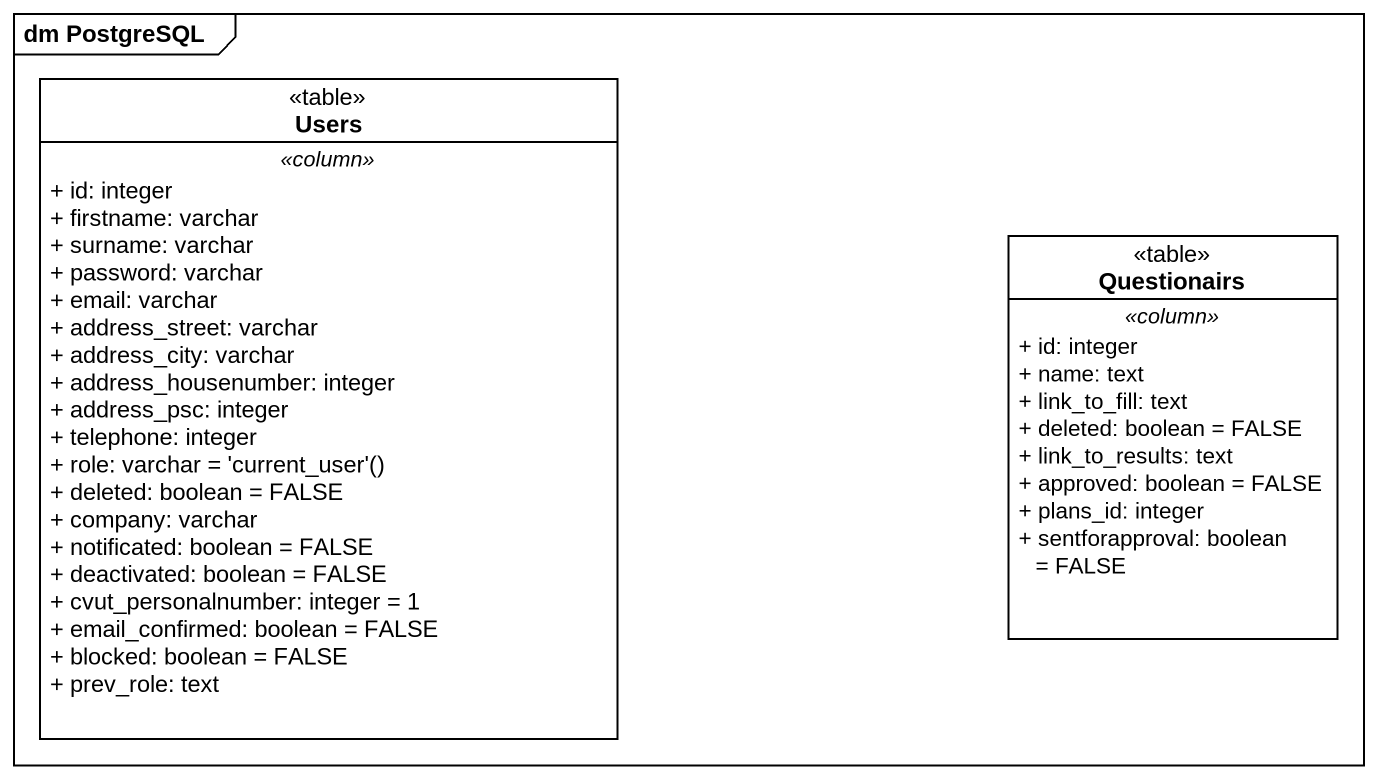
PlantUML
@startuml
mainframe dm PostgreSQL
hide circle
hide empty members
skinparam classAttributeIconSize 0
class Users <<table>> {
  .. <<column>> ..
  + id: integer
  + firstname: varchar
  + surname: varchar
  + password: varchar
  + email: varchar
  + address_street: varchar
  + address_city: varchar
  + address_housenumber: integer
  + address_psc: integer
  + telephone: integer
  {field} + role: varchar = 'current_user'()
  + deleted: boolean = FALSE
  + company: varchar
  + notificated: boolean = FALSE
  + deactivated: boolean = FALSE
  + cvut_personalnumber: integer = 1
  + email_confirmed: boolean = FALSE
  + blocked: boolean = FALSE
  + prev_role: text
}
class Questionairs <<table>> {
  .. <<column>> ..
  + id: integer
  + name: text
  + link_to_fill: text
  + deleted: boolean = FALSE
  + link_to_results: text
  + approved: boolean = FALSE
  + plans_id: integer
  + sentforapproval: boolean = FALSE
}
@enduml
